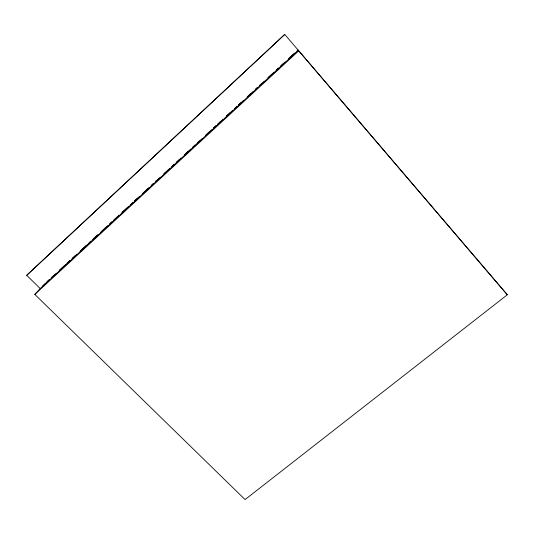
<?xml version="1.0" encoding="UTF-8"?>
<svg xmlns="http://www.w3.org/2000/svg" width="534" height="534" viewBox="0 0 534 534"><rect width="100%" height="100%" fill="white"/><g stroke="black" fill="none" stroke-linecap="round" stroke-linejoin="round"><path stroke-width="0.8" d="M34.81 294.394L40.21 288.554L298.286 50.303L507.3 294.781L245.073 499.57L34.81 294.394L298.7 50.864M40.21 288.554L26.7 275.317L284.742 34.43L507.3 294.781M26.7 275.317L284.742 34.43M47.005 281.778L49.448 279.522M51.284 277.827L54.348 275.003M59.241 270.484L64.741 265.398M67.805 262.574L70.248 260.318M75.14 255.799L72.083 258.623L77.009 254.171M80.647 250.713L86.154 245.633M89.211 242.81L91.047 241.114M92.883 239.419L97.775 234.9M101.447 231.509L106.96 226.416M110.024 223.586L111.866 221.89M113.702 220.195L118.608 215.669M122.279 212.272L127.8 207.179M130.863 204.348L132.699 202.653M134.535 200.958L137.598 198.127M143.119 193.034L148.018 188.509M151.696 185.111L153.532 183.416M155.374 181.72L158.438 178.89M163.951 173.797L168.851 169.271M171.915 166.441L174.364 164.178M176.207 162.483L179.27 159.653M184.784 154.56L188.462 151.162M192.747 147.204L195.204 144.941M197.039 143.245L199.489 140.983M205.617 135.322L209.909 131.364M213.587 127.966L216.036 125.704M217.872 124.008L220.322 121.745M226.449 116.085L230.127 112.687M234.419 108.729L236.862 106.473M238.698 104.777L241.148 102.515M247.262 96.868L250.933 93.477M255.219 89.525L257.668 87.262M259.504 85.567L261.947 83.311M268.068 77.657L271.739 74.266M276.632 69.747L278.468 68.052M280.917 65.795L283.36 63.533M288.867 58.453L293.767 53.934M42.713 285.837L45.777 283.013M47.005 281.879L49.455 279.616M51.291 277.92L56.19 273.401M59.254 270.571L66.603 263.783M67.825 262.655L70.274 260.392M80.073 251.347L87.422 244.559M88.644 243.431L91.094 241.168M92.936 239.472L97.835 234.947M100.893 232.116L108.242 225.335M109.47 224.2L111.92 221.944M113.755 220.242L118.655 215.723M121.719 212.892L129.068 206.111M130.289 204.976L132.739 202.713M134.581 201.018L139.481 196.499M142.538 193.668L149.28 187.447M151.115 185.752L153.565 183.489M155.401 181.794L160.3 177.268M163.971 173.877L170.099 168.223M171.935 166.528L174.384 164.265M176.22 162.57L181.119 158.044M184.797 154.653L190.918 148.999M192.761 147.297L195.21 145.041M197.046 143.339L201.945 138.82M205.617 135.422L211.744 129.769M213.58 128.073L216.03 125.81M217.865 124.115L222.765 119.589M226.443 116.198L232.564 110.545M234.399 108.849L236.849 106.586M238.691 104.891L243.591 100.365M247.262 96.974L253.39 91.321M255.225 89.625L257.675 87.362M259.511 85.667L264.41 81.141M268.088 77.75L274.209 72.097M276.045 70.395L278.494 68.138M280.337 66.436L285.236 61.917M288.907 58.52L295.035 52.866M296.871 51.171L298.045 49.976M100.959 232.317L102.308 231.429"/></g></svg>
